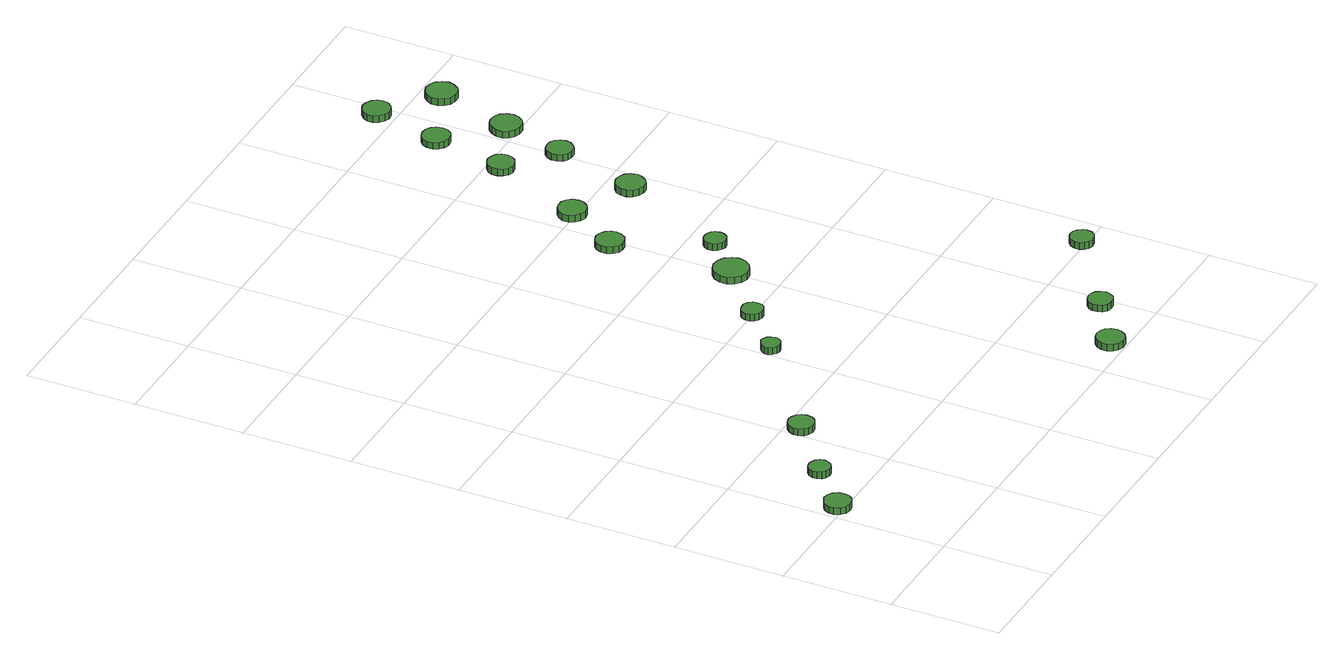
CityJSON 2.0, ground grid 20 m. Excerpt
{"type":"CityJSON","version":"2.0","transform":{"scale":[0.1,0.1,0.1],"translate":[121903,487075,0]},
"CityObjects":{
"tree1":{"type":"SolitaryVegetationObject","attributes":{"function":"something"},"geometry":[{"type":"MultiSurface","lod":"1","boundaries":[[[0,1,2,3,4,5,6,7,8,9,10,11,12,13,14]],[[15,16,17,18,19,20,21,22,23,24,25,26,27,28,29]],[[0,29,28,1]],[[1,28,27,2]],[[2,27,26,3]],[[3,26,25,4]],[[4,25,24,5]],[[5,24,23,6]],[[6,23,22,7]],[[7,22,21,8]],[[8,21,20,9]],[[9,20,19,10]],[[10,19,18,11]],[[11,18,17,12]],[[12,17,16,13]],[[13,16,15,14]],[[14,15,29,0]]]}]},
"tree2":{"type":"SolitaryVegetationObject","attributes":{"function":"something"},"geometry":[{"type":"MultiSurface","lod":"1","boundaries":[[[30,31,32,33,34,35,36,37,38,39,40,41,42,43,44]],[[45,46,47,48,49,50,51,52,53,54,55,56,57,58,59]],[[30,59,58,31]],[[31,58,57,32]],[[32,57,56,33]],[[33,56,55,34]],[[34,55,54,35]],[[35,54,53,36]],[[36,53,52,37]],[[37,52,51,38]],[[38,51,50,39]],[[39,50,49,40]],[[40,49,48,41]],[[41,48,47,42]],[[42,47,46,43]],[[43,46,45,44]],[[44,45,59,30]]]}]},
"tree3":{"type":"SolitaryVegetationObject","attributes":{"function":"something"},"geometry":[{"type":"MultiSurface","lod":"1","boundaries":[[[60,61,62,63,64,65,66,67,68,69,70,71,72,73,74]],[[75,76,77,78,79,80,81,82,83,84,85,86,87,88,89]],[[60,89,88,61]],[[61,88,87,62]],[[62,87,86,63]],[[63,86,85,64]],[[64,85,84,65]],[[65,84,83,66]],[[66,83,82,67]],[[67,82,81,68]],[[68,81,80,69]],[[69,80,79,70]],[[70,79,78,71]],[[71,78,77,72]],[[72,77,76,73]],[[73,76,75,74]],[[74,75,89,60]]]}]},
"tree4":{"type":"SolitaryVegetationObject","attributes":{"function":"something"},"geometry":[{"type":"MultiSurface","lod":"1","boundaries":[[[90,91,92,93,94,95,96,97,98,99,100,101,102,103,104]],[[105,106,107,108,109,110,111,112,113,114,115,116,117,118,119]],[[90,119,118,91]],[[91,118,117,92]],[[92,117,116,93]],[[93,116,115,94]],[[94,115,114,95]],[[95,114,113,96]],[[96,113,112,97]],[[97,112,111,98]],[[98,111,110,99]],[[99,110,109,100]],[[100,109,108,101]],[[101,108,107,102]],[[102,107,106,103]],[[103,106,105,104]],[[104,105,119,90]]]}]},
"tree5":{"type":"SolitaryVegetationObject","attributes":{"function":"something"},"geometry":[{"type":"MultiSurface","lod":"1","boundaries":[[[120,121,122,123,124,125,126,127,128,129,130,131,132,133,134]],[[135,136,137,138,139,140,141,142,143,144,145,146,147,148,149]],[[120,149,148,121]],[[121,148,147,122]],[[122,147,146,123]],[[123,146,145,124]],[[124,145,144,125]],[[125,144,143,126]],[[126,143,142,127]],[[127,142,141,128]],[[128,141,140,129]],[[129,140,139,130]],[[130,139,138,131]],[[131,138,137,132]],[[132,137,136,133]],[[133,136,135,134]],[[134,135,149,120]]]}]},
"tree6":{"type":"SolitaryVegetationObject","attributes":{"function":"something"},"geometry":[{"type":"MultiSurface","lod":"1","boundaries":[[[150,151,152,153,154,155,156,157,158,159,160,161,162,163,164]],[[165,166,167,168,169,170,171,172,173,174,175,176,177,178,179]],[[150,179,178,151]],[[151,178,177,152]],[[152,177,176,153]],[[153,176,175,154]],[[154,175,174,155]],[[155,174,173,156]],[[156,173,172,157]],[[157,172,171,158]],[[158,171,170,159]],[[159,170,169,160]],[[160,169,168,161]],[[161,168,167,162]],[[162,167,166,163]],[[163,166,165,164]],[[164,165,179,150]]]}]},
"tree7":{"type":"SolitaryVegetationObject","attributes":{"function":"something"},"geometry":[{"type":"MultiSurface","lod":"1","boundaries":[[[180,181,182,183,184,185,186,187,188,189,190,191,192,193,194]],[[195,196,197,198,199,200,201,202,203,204,205,206,207,208,209]],[[180,209,208,181]],[[181,208,207,182]],[[182,207,206,183]],[[183,206,205,184]],[[184,205,204,185]],[[185,204,203,186]],[[186,203,202,187]],[[187,202,201,188]],[[188,201,200,189]],[[189,200,199,190]],[[190,199,198,191]],[[191,198,197,192]],[[192,197,196,193]],[[193,196,195,194]],[[194,195,209,180]]]}]},
"tree8":{"type":"SolitaryVegetationObject","attributes":{"function":"something"},"geometry":[{"type":"MultiSurface","lod":"1","boundaries":[[[210,211,212,213,214,215,216,217,218,219,220,221,222,223,224]],[[225,226,227,228,229,230,231,232,233,234,235,236,237,238,239]],[[210,239,238,211]],[[211,238,237,212]],[[212,237,236,213]],[[213,236,235,214]],[[214,235,234,215]],[[215,234,233,216]],[[216,233,232,217]],[[217,232,231,218]],[[218,231,230,219]],[[219,230,229,220]],[[220,229,228,221]],[[221,228,227,222]],[[222,227,226,223]],[[223,226,225,224]],[[224,225,239,210]]]}]},
"tree9":{"type":"SolitaryVegetationObject","attributes":{"function":"something"},"geometry":[{"type":"MultiSurface","lod":"1","boundaries":[[[240,241,242,243,244,245,246,247,248,249,250,251,252,253,254]],[[255,256,257,258,259,260,261,262,263,264,265,266,267,268,269]],[[240,269,268,241]],[[241,268,267,242]],[[242,267,266,243]],[[243,266,265,244]],[[244,265,264,245]],[[245,264,263,246]],[[246,263,262,247]],[[247,262,261,248]],[[248,261,260,249]],[[249,260,259,250]],[[250,259,258,251]],[[251,258,257,252]],[[252,257,256,253]],[[253,256,255,254]],[[254,255,269,240]]]}]},
"tree10":{"type":"SolitaryVegetationObject","attributes":{"function":"something"},"geometry":[{"type":"MultiSurface","lod":"1","boundaries":[[[270,271,272,273,274,275,276,277,278,279,280,281,282,283,284]],[[285,286,287,288,289,290,291,292,293,294,295,296,297,298,299]],[[270,299,298,271]],[[271,298,297,272]],[[272,297,296,273]],[[273,296,295,274]],[[274,295,294,275]],[[275,294,293,276]],[[276,293,292,277]],[[277,292,291,278]],[[278,291,290,279]],[[279,290,289,280]],[[280,289,288,281]],[[281,288,287,282]],[[282,287,286,283]],[[283,286,285,284]],[[284,285,299,270]]]}]},
"tree11":{"type":"SolitaryVegetationObject","attributes":{"function":"something"},"geometry":[{"type":"MultiSurface","lod":"1","boundaries":[[[300,301,302,303,304,305,306,307,308,309,310,311,312,313,314]],[[315,316,317,318,319,320,321,322,323,324,325,326,327,328,329]],[[300,329,328,301]],[[301,328,327,302]],[[302,327,326,303]],[[303,326,325,304]],[[304,325,324,305]],[[305,324,323,306]],[[306,323,322,307]],[[307,322,321,308]],[[308,321,320,309]],[[309,320,319,310]],[[310,319,318,311]],[[311,318,317,312]],[[312,317,316,313]],[[313,316,315,314]],[[314,315,329,300]]]}]},
"tree12":{"type":"SolitaryVegetationObject","attributes":{"function":"something"},"geometry":[{"type":"MultiSurface","lod":"1","boundaries":[[[330,331,332,333,334,335,336,337,338,339,340,341,342,343,344]],[[345,346,347,348,349,350,351,352,353,354,355,356,357,358,359]],[[330,359,358,331]],[[331,358,357,332]],[[332,357,356,333]],[[333,356,355,334]],[[334,355,354,335]],[[335,354,353,336]],[[336,353,352,337]],[[337,352,351,338]],[[338,351,350,339]],[[339,350,349,340]],[[340,349,348,341]],[[341,348,347,342]],[[342,347,346,343]],[[343,346,345,344]],[[344,345,359,330]]]}]},
"tree13":{"type":"SolitaryVegetationObject","attributes":{"function":"something"},"geometry":[{"type":"MultiSurface","lod":"1","boundaries":[[[360,361,362,363,364,365,366,367,368,369,370,371,372,373,374]],[[375,376,377,378,379,380,381,382,383,384,385,386,387,388,389]],[[360,389,388,361]],[[361,388,387,362]],[[362,387,386,363]],[[363,386,385,364]],[[364,385,384,365]],[[365,384,383,366]],[[366,383,382,367]],[[367,382,381,368]],[[368,381,380,369]],[[369,380,379,370]],[[370,379,378,371]],[[371,378,377,372]],[[372,377,376,373]],[[373,376,375,374]],[[374,375,389,360]]]}]},
"tree14":{"type":"SolitaryVegetationObject","attributes":{"function":"something"},"geometry":[{"type":"MultiSurface","lod":"1","boundaries":[[[390,391,392,393,394,395,396,397,398,399,400,401,402,403,404]],[[405,406,407,408,409,410,411,412,413,414,415,416,417,418,419]],[[390,419,418,391]],[[391,418,417,392]],[[392,417,416,393]],[[393,416,415,394]],[[394,415,414,395]],[[395,414,413,396]],[[396,413,412,397]],[[397,412,411,398]],[[398,411,410,399]],[[399,410,409,400]],[[400,409,408,401]],[[401,408,407,402]],[[402,407,406,403]],[[403,406,405,404]],[[404,405,419,390]]]}]},
"tree15":{"type":"SolitaryVegetationObject","attributes":{"function":"something"},"geometry":[{"type":"MultiSurface","lod":"1","boundaries":[[[420,421,422,423,424,425,426,427,428,429,430,431,432,433,434]],[[435,436,437,438,439,440,441,442,443,444,445,446,447,448,449]],[[420,449,448,421]],[[421,448,447,422]],[[422,447,446,423]],[[423,446,445,424]],[[424,445,444,425]],[[425,444,443,426]],[[426,443,442,427]],[[427,442,441,428]],[[428,441,440,429]],[[429,440,439,430]],[[430,439,438,431]],[[431,438,437,432]],[[432,437,436,433]],[[433,436,435,434]],[[434,435,449,420]]]}]},
"tree16":{"type":"SolitaryVegetationObject","attributes":{"function":"something"},"geometry":[{"type":"MultiSurface","lod":"1","boundaries":[[[450,451,452,453,454,455,456,457,458,459,460,461,462,463,464]],[[465,466,467,468,469,470,471,472,473,474,475,476,477,478,479]],[[450,479,478,451]],[[451,478,477,452]],[[452,477,476,453]],[[453,476,475,454]],[[454,475,474,455]],[[455,474,473,456]],[[456,473,472,457]],[[457,472,471,458]],[[458,471,470,459]],[[459,470,469,460]],[[460,469,468,461]],[[461,468,467,462]],[[462,467,466,463]],[[463,466,465,464]],[[464,465,479,450]]]}]},
"tree17":{"type":"SolitaryVegetationObject","attributes":{"function":"something"},"geometry":[{"type":"MultiSurface","lod":"1","boundaries":[[[480,481,482,483,484,485,486,487,488,489,490,491,492,493,494]],[[495,496,497,498,499,500,501,502,503,504,505,506,507,508,509]],[[480,509,508,481]],[[481,508,507,482]],[[482,507,506,483]],[[483,506,505,484]],[[484,505,504,485]],[[485,504,503,486]],[[486,503,502,487]],[[487,502,501,488]],[[488,501,500,489]],[[489,500,499,490]],[[490,499,498,491]],[[491,498,497,492]],[[492,497,496,493]],[[493,496,495,494]],[[494,495,509,480]]]}]},
"tree18":{"type":"SolitaryVegetationObject","attributes":{"function":"something"},"geometry":[{"type":"MultiSurface","lod":"1","boundaries":[[[510,511,512,513,514,515,516,517,518,519,520,521,522,523,524]],[[525,526,527,528,529,530,531,532,533,534,535,536,537,538,539]],[[510,539,538,511]],[[511,538,537,512]],[[512,537,536,513]],[[513,536,535,514]],[[514,535,534,515]],[[515,534,533,516]],[[516,533,532,517]],[[517,532,531,518]],[[518,531,530,519]],[[519,530,529,520]],[[520,529,528,521]],[[521,528,527,522]],[[522,527,526,523]],[[523,526,525,524]],[[524,525,539,510]]]}]},
"tree19":{"type":"SolitaryVegetationObject","attributes":{"function":"something"},"geometry":[{"type":"MultiSurface","lod":"1","boundaries":[[[540,541,542,543,544,545,546,547,548,549,550,551,552,553,554]],[[555,556,557,558,559,560,561,562,563,564,565,566,567,568,569]],[[540,569,568,541]],[[541,568,567,542]],[[542,567,566,543]],[[543,566,565,544]],[[544,565,564,545]],[[545,564,563,546]],[[546,563,562,547]],[[547,562,561,548]],[[548,561,560,549]],[[549,560,559,550]],[[550,559,558,551]],[[551,558,557,552]],[[552,557,556,553]],[[553,556,555,554]],[[554,555,569,540]]]}]}
},
"vertices":[
[55,212,15],[53,221,15],[47,230,15],[38,235,15],[28,236,15],[19,232,15],[12,226,15],[7,217,15],[7,207,15],[12,198,15],[19,191,15],[28,188,15],[38,189,15],[47,194,15],[53,202,15],[53,202,2],[47,194,2],[38,189,2],[28,188,2],[19,191,2],[12,198,2],[7,207,2],[7,217,2],[12,226,2],[19,232,2],[28,236,2],[38,235,2],[47,230,2],[53,221,2],[55,212,2],
[133,286,15],[131,294,15],[126,300,15],[119,304,15],[111,305,15],[103,303,15],[97,297,15],[94,290,15],[94,282,15],[97,274,15],[103,269,15],[111,266,15],[119,267,15],[126,271,15],[131,278,15],[131,278,2],[126,271,2],[119,267,2],[111,266,2],[103,269,2],[97,274,2],[94,282,2],[94,290,2],[97,297,2],[103,303,2],[111,305,2],[119,304,2],[126,300,2],[131,294,2],[133,286,2],
[240,371,18],[238,380,18],[233,388,18],[224,393,18],[215,394,18],[206,391,18],[199,384,18],[195,375,18],[195,366,18],[199,357,18],[206,351,18],[215,348,18],[224,349,18],[233,354,18],[238,361,18],[238,361,5],[233,354,5],[224,349,5],[215,348,5],[206,351,5],[199,357,5],[195,366,5],[195,375,5],[199,384,5],[206,391,5],[215,394,5],[224,393,5],[233,388,5],[238,380,5],[240,371,5],
[434,525,17],[432,532,17],[428,538,17],[422,542,17],[415,543,17],[408,540,17],[402,535,17],[399,529,17],[399,522,17],[402,515,17],[408,510,17],[415,508,17],[422,509,17],[428,512,17],[432,518,17],[432,518,4],[428,512,4],[422,509,4],[415,508,4],[408,510,4],[402,515,4],[399,522,4],[399,529,4],[402,535,4],[408,540,4],[415,543,4],[422,542,4],[428,538,4],[432,532,4],[434,525,4],
[519,600,15],[518,608,15],[513,615,15],[506,619,15],[498,619,15],[490,617,15],[484,612,15],[481,604,15],[481,596,15],[484,589,15],[490,584,15],[498,581,15],[506,582,15],[513,586,15],[518,592,15],[518,592,2],[513,586,2],[506,582,2],[498,581,2],[490,584,2],[484,589,2],[481,596,2],[481,604,2],[484,612,2],[490,617,2],[498,619,2],[506,619,2],[513,615,2],[518,608,2],[519,600,2],
[708,27,16],[706,37,16],[700,46,16],[691,51,16],[680,52,16],[670,49,16],[663,42,16],[658,32,16],[658,22,16],[663,12,16],[670,6,16],[680,2,16],[691,3,16],[700,9,16],[706,17,16],[706,17,3],[700,9,3],[691,3,3],[680,2,3],[670,6,3],[663,12,3],[658,22,3],[658,32,3],[663,42,3],[670,49,3],[680,52,3],[691,51,3],[700,46,3],[706,37,3],[708,27,3],
[629,688,15],[626,700,15],[618,711,15],[607,717,15],[594,719,15],[582,715,15],[572,706,15],[567,694,15],[567,681,15],[572,669,15],[582,660,15],[594,656,15],[607,658,15],[618,664,15],[626,675,15],[626,675,2],[618,664,2],[607,658,2],[594,656,2],[582,660,2],[572,669,2],[567,681,2],[567,694,2],[572,706,2],[582,715,2],[594,719,2],[607,717,2],[618,711,2],[626,700,2],[629,688,2],
[806,95,14],[804,104,14],[799,112,14],[791,116,14],[782,117,14],[773,114,14],[766,108,14],[763,100,14],[763,91,14],[766,83,14],[773,76,14],[782,74,14],[791,75,14],[799,79,14],[804,87,14],[804,87,1],[799,79,1],[791,75,1],[782,74,1],[773,76,1],[766,83,1],[763,91,1],[763,100,1],[766,108,1],[773,114,1],[782,117,1],[791,116,1],[799,112,1],[804,104,1],[806,95,1],
[612,907,15],[610,917,15],[604,925,15],[595,931,15],[585,932,15],[575,929,15],[567,922,15],[563,912,15],[563,902,15],[567,892,15],[575,885,15],[585,882,15],[595,883,15],[604,888,15],[610,897,15],[610,897,2],[604,888,2],[595,883,2],[585,882,2],[575,885,2],[567,892,2],[563,902,2],[563,912,2],[567,922,2],[575,929,2],[585,932,2],[595,931,2],[604,925,2],[610,917,2],[612,907,2],
[687,752,15],[686,760,15],[681,766,15],[674,770,15],[666,771,15],[658,769,15],[652,763,15],[649,756,15],[649,748,15],[652,740,15],[658,735,15],[666,732,15],[674,733,15],[681,737,15],[686,744,15],[686,744,2],[681,737,2],[674,733,2],[666,732,2],[658,735,2],[652,740,2],[649,748,2],[649,756,2],[652,763,2],[658,769,2],[666,771,2],[674,770,2],[681,766,2],[686,760,2],[687,752,2],
[668,1004,18],[666,1015,18],[660,1023,18],[651,1028,18],[640,1029,18],[630,1026,18],[623,1019,18],[618,1010,18],[618,999,18],[623,990,18],[630,983,18],[640,979,18],[651,980,18],[660,986,18],[666,994,18],[666,994,5],[660,986,5],[651,980,5],[640,979,5],[630,983,5],[623,990,5],[618,999,5],[618,1010,5],[623,1019,5],[630,1026,5],[640,1029,5],[651,1028,5],[660,1023,5],[666,1015,5],[668,1004,5],
[962,207,15],[961,215,15],[955,222,15],[948,227,15],[939,228,15],[931,225,15],[925,219,15],[921,211,15],[921,202,15],[925,194,15],[931,189,15],[939,186,15],[948,187,15],[955,191,15],[961,198,15],[961,198,2],[955,191,2],[948,187,2],[939,186,2],[931,189,2],[925,194,2],[921,202,2],[921,211,2],[925,219,2],[931,225,2],[939,228,2],[948,227,2],[955,222,2],[961,215,2],[962,207,2],
[781,951,19],[778,962,19],[772,971,19],[762,976,19],[752,977,19],[741,974,19],[733,967,19],[729,957,19],[729,946,19],[733,936,19],[741,929,19],[752,925,19],[762,926,19],[772,932,19],[778,941,19],[778,941,6],[772,932,6],[762,926,6],[752,925,6],[741,929,6],[733,936,6],[729,946,6],[729,957,6],[733,967,6],[741,974,6],[752,977,6],[762,976,6],[772,971,6],[778,962,6],[781,951,6],
[741,1173,18],[739,1183,18],[733,1191,18],[724,1195,18],[715,1197,18],[705,1193,18],[698,1187,18],[694,1178,18],[694,1168,18],[698,1159,18],[705,1152,18],[715,1149,18],[724,1150,18],[733,1155,18],[739,1163,18],[739,1163,5],[733,1155,5],[724,1150,5],[715,1149,5],[705,1152,5],[698,1159,5],[694,1168,5],[694,1178,5],[698,1187,5],[705,1193,5],[715,1197,5],[724,1195,5],[733,1191,5],[739,1183,5],[741,1173,5],
[822,1103,19],[820,1113,19],[814,1121,19],[806,1126,19],[796,1127,19],[786,1124,19],[779,1117,19],[775,1108,19],[775,1098,19],[779,1089,19],[786,1083,19],[796,1080,19],[806,1081,19],[814,1086,19],[820,1094,19],[820,1094,7],[814,1086,7],[806,1081,7],[796,1080,7],[786,1083,7],[779,1089,7],[775,1098,7],[775,1108,7],[779,1117,7],[786,1124,7],[796,1127,7],[806,1126,7],[814,1121,7],[820,1113,7],[822,1103,7],
[774,1308,14],[772,1319,14],[766,1327,14],[757,1332,14],[747,1333,14],[737,1330,14],[729,1323,14],[725,1314,14],[725,1303,14],[729,1294,14],[737,1287,14],[747,1284,14],[757,1285,14],[766,1290,14],[772,1298,14],[772,1298,2],[766,1290,2],[757,1285,2],[747,1284,2],[737,1287,2],[729,1294,2],[725,1303,2],[725,1314,2],[729,1323,2],[737,1330,2],[747,1333,2],[757,1332,2],[766,1327,2],[772,1319,2],[774,1308,2],
[863,1221,14],[860,1232,14],[854,1242,14],[844,1247,14],[832,1249,14],[821,1245,14],[813,1237,14],[808,1227,14],[808,1215,14],[813,1205,14],[821,1197,14],[832,1194,14],[844,1195,14],[854,1201,14],[860,1210,14],[860,1210,1],[854,1201,1],[844,1195,1],[832,1194,1],[821,1197,1],[813,1205,1],[808,1215,1],[808,1227,1],[813,1237,1],[821,1245,1],[832,1249,1],[844,1247,1],[854,1242,1],[860,1232,1],[863,1221,1],
[805,1434,14],[803,1444,14],[797,1452,14],[788,1457,14],[778,1459,14],[768,1455,14],[760,1448,14],[756,1439,14],[756,1429,14],[760,1420,14],[768,1413,14],[778,1409,14],[788,1411,14],[797,1416,14],[803,1424,14],[803,1424,1],[797,1416,1],[788,1411,1],[778,1409,1],[768,1413,1],[760,1420,1],[756,1429,1],[756,1439,1],[760,1448,1],[768,1455,1],[778,1459,1],[788,1457,1],[797,1452,1],[803,1444,1],[805,1434,1],
[905,1361,14],[902,1372,14],[895,1382,14],[886,1387,14],[874,1389,14],[863,1385,14],[855,1377,14],[850,1367,14],[850,1355,14],[855,1345,14],[863,1337,14],[874,1334,14],[886,1335,14],[895,1340,14],[902,1350,14],[902,1350,1],[895,1340,1],[886,1335,1],[874,1334,1],[863,1337,1],[855,1345,1],[850,1355,1],[850,1367,1],[855,1377,1],[863,1385,1],[874,1389,1],[886,1387,1],[895,1382,1],[902,1372,1],[905,1361,1]
]}
